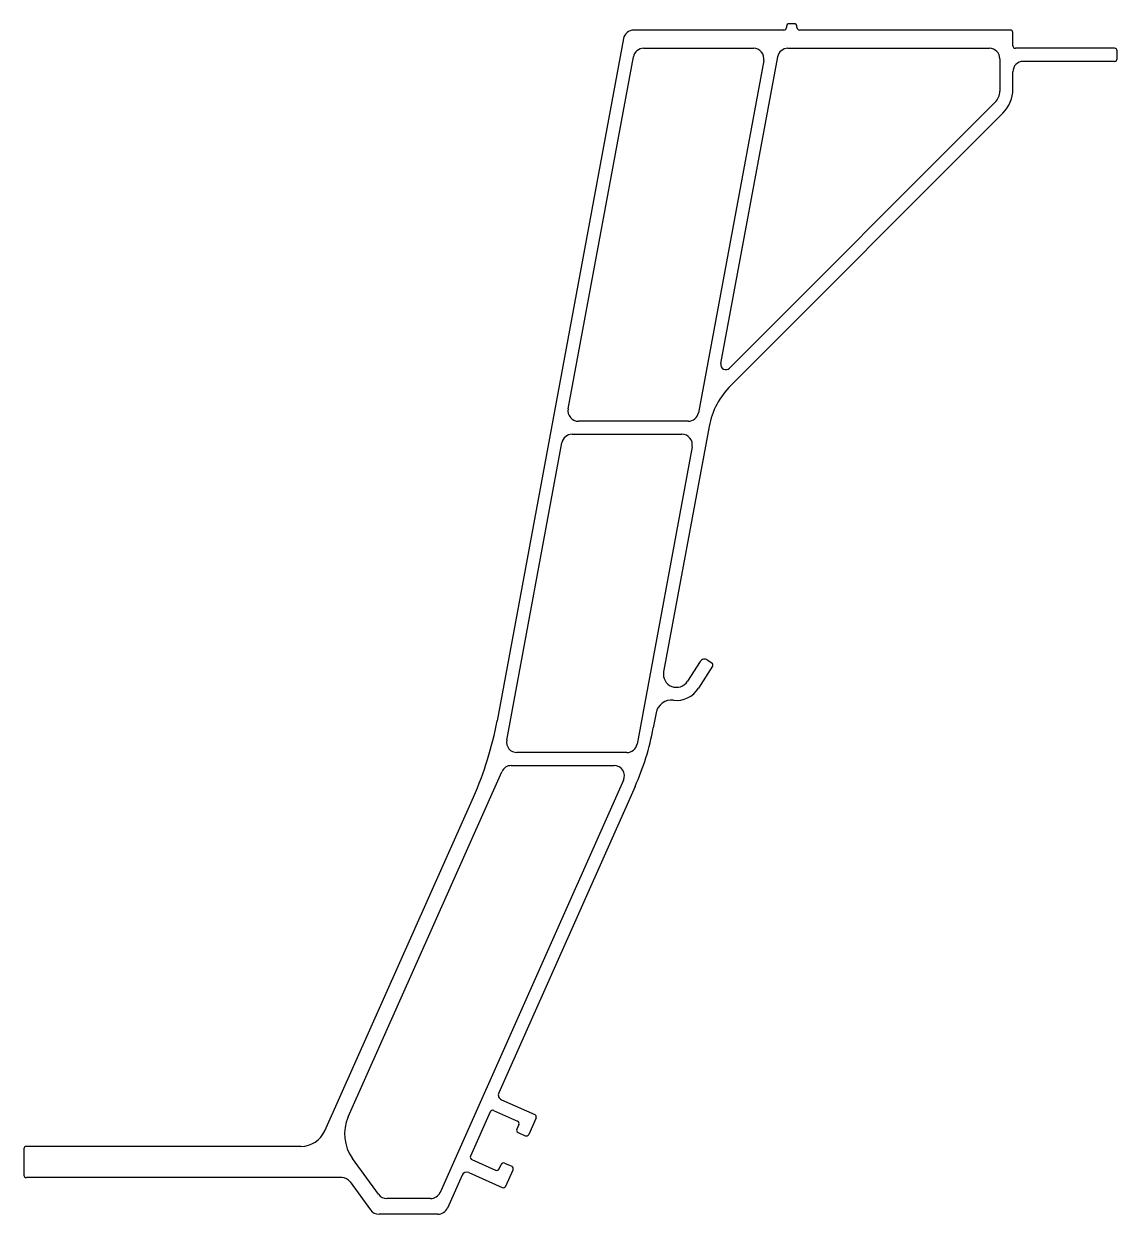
# Model space of a CAD drawing. Extents: x 2162 to 2372, y 1950 to 2179.
import ezdxf

# ---------------------------------------------------------------- set-up
doc = ezdxf.new("R2010")
doc.units = 0
doc.layers.get('0').update_dxf_attribs({"linetype": 'CONTINUOUS'})

msp = doc.modelspace()

# ---------------------------------------------------------------- linework, layer by layer
for p, q in [((2308.22, 2177.31), (2279.43, 2177.31)), ((2308.72, 2178.01), (2308.72, 2177.81)), ((2310.22, 2178.51), (2309.22, 2178.51)), ((2310.72, 2177.81), (2310.72, 2178.01)), ((2351.62, 2177.31), (2311.22, 2177.31)), ((2277.47, 2175.67), (2253.23, 2044.88)), ((2352.12, 2174.31), (2352.12, 2176.81)), ((2281.33, 2173.81), (2302.38, 2173.81)), ((2308.99, 2173.81), (2347.62, 2173.81)), ((2371.62, 2173.81), (2352.62, 2173.81)), ((2372.12, 2171.81), (2372.12, 2173.31)), ((2266.85, 2104.67), (2279.36, 2172.17)), ((2304.35, 2171.44), (2291.84, 2103.94)), ((2296.13, 2113.39), (2307.03, 2172.17)), ((2349.62, 2171.81), (2349.62, 2165.58)), ((2371.62, 2171.31), (2354.12, 2171.31)), ((2352.12, 2166), (2352.12, 2169.31)), ((2348.74, 2163.46), (2297.82, 2112.5)), ((2350.22, 2161.4), (2298.03, 2109.17)), ((2289.87, 2102.31), (2268.82, 2102.31)), ((2267.61, 2099.81), (2288.67, 2099.81)), ((2293.89, 2101.3), (2285.17, 2054.26)), ((2255.08, 2041.17), (2265.65, 2098.17)), ((2290.63, 2097.44), (2280.07, 2040.44)), ((2292.16, 2056.26), (2289.74, 2052.46)), ((2293.54, 2056.56), (2294.38, 2056.03)), ((2294.53, 2055.34), (2291.85, 2051.12)), ((2283.72, 2046.41), (2283.18, 2043.53)), ((2278.1, 2038.81), (2257.05, 2038.81)), ((2255.96, 2036.31), (2275.66, 2036.31)), ((2224.68, 1968.97), (2254.13, 2035.12)), ((2277.49, 2033.49), (2242.32, 1954.49)), ((2279.7, 2032.3), (2253.55, 1973.58)), ((2220.2, 1966.27), (2248.7, 2030.28)), ((2254.06, 1972.26), (2260.45, 1969.41)), ((2251.92, 1969.93), (2248.14, 1961.43)), ((2252.58, 1970.18), (2257.15, 1968.15)), ((2257.41, 1967.49), (2257.02, 1966.62)), ((2260.71, 1968.75), (2259.3, 1965.6)), ((2257.27, 1965.96), (2258.64, 1965.35)), ((2162.5, 1962.81), (2162.5, 1957.81)), ((2215.63, 1963.31), (2163, 1963.31)), ((2230.52, 1954.13), (2225.52, 1961.01)), ((2248.4, 1960.77), (2252.96, 1958.74)), ((2247.84, 1958.28), (2254.23, 1955.44)), ((2253.62, 1958.99), (2254.01, 1959.86)), ((2254.67, 1960.11), (2256.04, 1959.5)), ((2254.89, 1955.69), (2256.29, 1958.84)), ((2223.48, 1957.31), (2163, 1957.31)), ((2225.1, 1956.48), (2228.99, 1951.13)), ((2246.52, 1957.78), (2243.72, 1951.49)), ((2240.49, 1953.31), (2232.13, 1953.31)), ((2241.89, 1950.31), (2230.6, 1950.31))]:
    msp.add_line(p, q)
for centre, radius, start, end in [((2279.43, 2175.31), 2, 90, 169.5), ((2308.22, 2177.81), 0.5, 270, 0), ((2309.22, 2178.01), 0.5, 90, 180), ((2310.22, 2178.01), 0.5, 0, 90), ((2311.22, 2177.81), 0.5, 180, 270), ((2351.62, 2176.81), 0.5, 0, 90), ((2281.33, 2171.81), 2, 90, 169.5), ((2302.38, 2171.81), 2, 349.5, 90), ((2308.99, 2171.81), 2, 90, 169.5), ((2347.62, 2171.81), 2, 0, 90), ((2352.62, 2174.31), 0.5, 180, 270), ((2371.62, 2173.31), 0.5, 0, 90), ((2354.12, 2169.31), 2, 90, 180), ((2371.62, 2171.81), 0.5, 270, 0), ((2345.62, 2166), 6.5, 315.0224, 0), ((2346.62, 2165.58), 3, 315.0224, 360), ((2297.11, 2113.21), 1, 169.5, 315.0224), ((2308.64, 2098.57), 15, 135.0224, 169.5), ((2268.82, 2104.31), 2, 169.5, 270), ((2289.87, 2104.31), 2, 270, 349.5), ((2267.61, 2097.81), 2, 90, 169.5), ((2288.67, 2097.81), 2, 349.5, 90), ((2293, 2055.72), 1, 57.5, 147.5), ((2287.63, 2053.81), 2.5, 169.5, 327.5), ((2294.11, 2055.6), 0.5, 327.5, 57.5), ((2287.63, 2053.81), 5, 263.0833, 327.5), ((2286.67, 2045.86), 3, 83.0833, 169.5), ((2189.32, 2056.72), 65, 336, 349.5), ((2234.02, 2052.64), 50, 336, 349.5), ((2257.05, 2040.81), 2, 169.5, 270), ((2278.1, 2040.81), 2, 270, 349.5), ((2255.96, 2034.31), 2, 90, 156), ((2275.66, 2034.31), 2, 336, 90), ((2254.47, 1973.17), 1, 156, 246), ((2252.38, 1969.72), 0.5, 66, 156), ((2260.25, 1968.96), 0.5, 336, 66), ((2231.99, 1965.71), 8, 156, 216), ((2256.95, 1967.69), 0.5, 336, 66), ((2215.63, 1968.31), 5, 270, 336), ((2257.48, 1966.41), 0.5, 156, 246), ((2258.85, 1965.8), 0.5, 246, 336), ((2163, 1962.81), 0.5, 90, 180), ((2248.6, 1961.23), 0.5, 156, 246), ((2247.43, 1957.37), 1, 66, 156), ((2253.17, 1959.19), 0.5, 246, 336), ((2254.47, 1959.65), 0.5, 66, 156), ((2255.84, 1959.04), 0.5, 336, 66), ((2163, 1957.81), 0.5, 180, 270), ((2223.48, 1955.31), 2, 36, 90), ((2254.43, 1955.89), 0.5, 246, 336), ((2232.13, 1955.31), 2, 216, 270), ((2240.49, 1955.31), 2, 270, 336), ((2230.6, 1952.31), 2, 216, 270), ((2241.89, 1952.31), 2, 270, 336)]:
    msp.add_arc(centre, radius, start, end)

doc.saveas('drawing.dxf')
